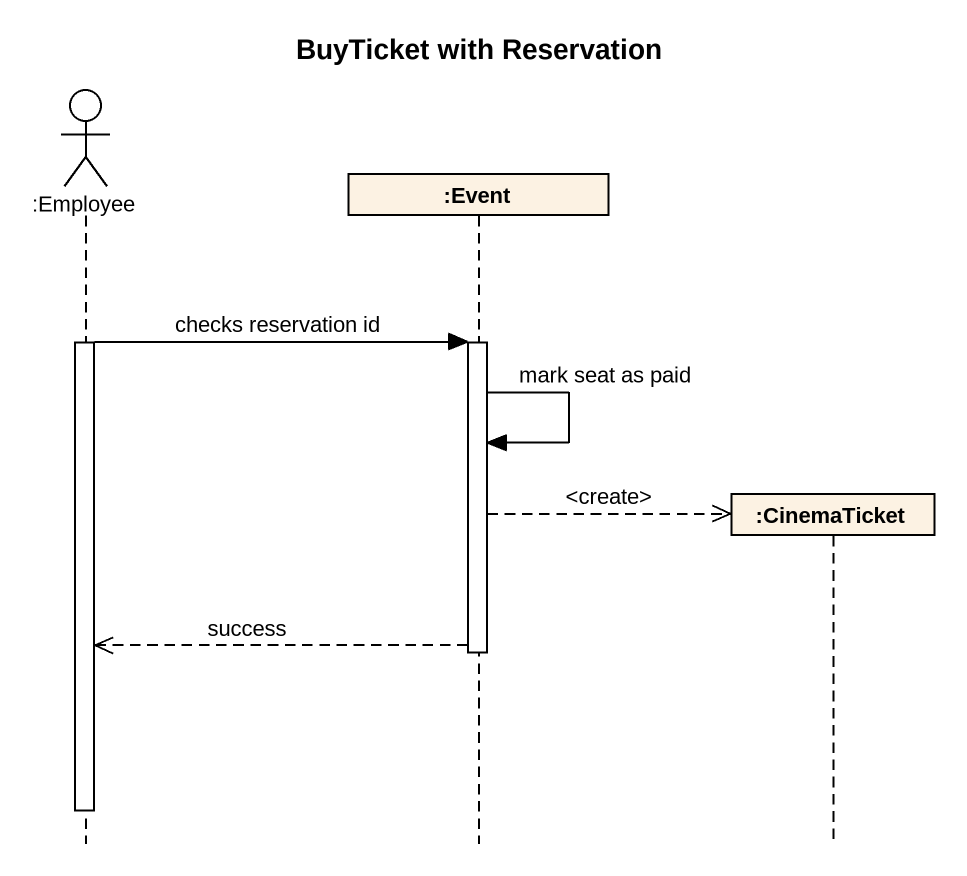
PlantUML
@startuml
title BuyTicket with Reservation
hide footbox
actor ":Employee" as Employee
participant ":Event" as Event
participant ":CinemaTicket" as CinemaTicket

activate Employee
Employee -> Event : checks reservation id
activate Event
Event -> Event : mark seat as paid
Event -->> CinemaTicket ** : <create>
Event -->> Employee : success
deactivate Event
deactivate Employee
@enduml
